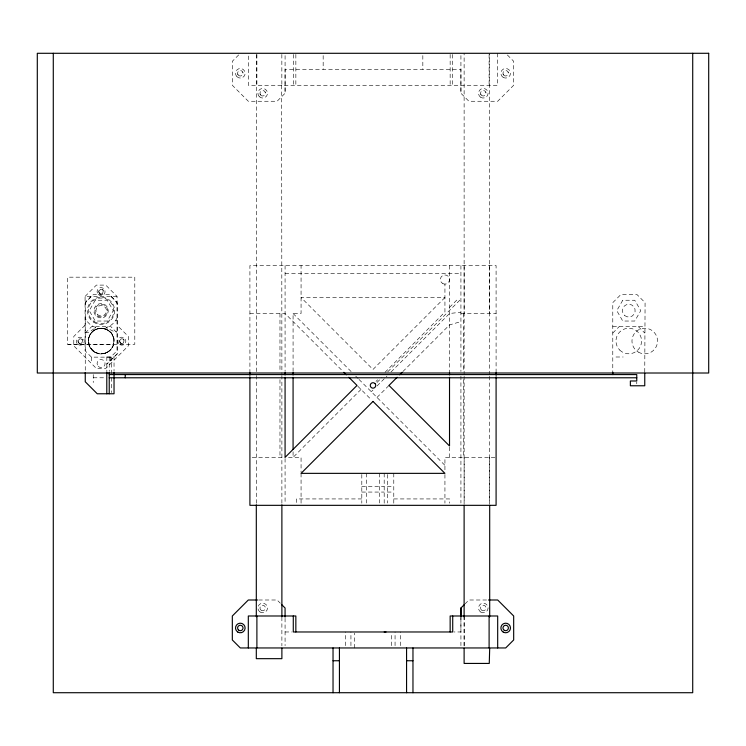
<?xml version="1.0" encoding="UTF-8"?>
<svg xmlns="http://www.w3.org/2000/svg" width="746" height="746" viewBox="0 0 746 746"><rect width="100%" height="100%" fill="white"/><g stroke="black" fill="none" stroke-linecap="round" stroke-linejoin="round"><path stroke-width="0.56" stroke-dasharray="3.73 2.8" d="M238.72 54.896L232.323 61.293L232.323 85.277L248.315 101.26L277.083 101.26L285.075 93.269L285.084 69.294L460.925 69.294L460.925 93.269L468.917 101.26L497.694 101.26L513.677 85.268L513.677 61.293L505.685 53.302M345.501 645.672L345.519 631.974M350.937 645.672L350.928 631.974M354.62 647.957L354.62 633.121M391.38 645.672L391.389 633.121M395.063 645.672L395.063 631.974M400.499 645.672L400.499 631.974M460.916 618.266L460.916 631.965L453.922 631.965M464.115 645.98L464.115 616.895M464.115 504.063L464.124 376.096M464.124 374.94L464.124 53.302M489.693 504.063L489.693 376.096M489.693 374.94L489.702 53.302M88.886 337.724C91.963 323.633 114.679 326.608 114.035 341.015A12.785 12.785 0 0 1 94.845 352.112L90.163 347.412L88.457 341.015M113.989 344.316L113.597 344.288C111.686 352.205 101.801 356.28 94.845 352.093A12.785 12.785 0 0 1 94.845 329.956A12.785 12.785 0 0 1 114.035 341.034M85.081 303.631L87.058 300.172L91.133 296.404M117.057 317.955C114.949 322.524 110.865 326.356 105.913 327.541L113.821 331.466L117.057 331.466M376.003 381.43L377.644 379.779M385.029 372.338L444.933 312.005L444.933 284.114M449.521 307.389L457.736 299.118M85.081 296.404L96.383 285.103L105.755 285.103L117.057 296.404L117.057 350.76L110.66 357.147L91.478 357.147L85.081 350.76L85.081 296.404L117.057 296.404M85.081 325.181L73.779 336.483L73.779 345.846L96.383 368.459L105.755 368.459L128.359 345.846L128.359 336.483L117.057 325.181M85.258 333.024L91.655 326.627L110.837 326.627L117.225 333.024M361.008 389.431L293.075 457.373L293.075 450.519M371.294 391.725L372.944 390.083M377.056 385.962L386.941 376.077M391.053 371.965L449.521 313.506L460.925 312.21M377 397.431L388.983 385.44M402.896 371.536L449.521 324.911L460.925 321.591M612.783 333.024L619.18 326.627M464.917 603.999L468.917 599.998L487.334 599.998M377 382.446L381.943 377.532M387.715 371.806L460.925 299.118M117.225 353.874L106.79 364.076L117.234 353.884L117.225 302.652L109.233 294.651L93.25 294.651L85.258 302.652L85.258 372.58M104.552 353.371L107.638 352.093M285.075 273.418L460.925 273.54M116.003 301.794L117.057 301.794M85.081 301.906L86.07 301.906M249.91 313.506L285.075 313.506L343.076 371.499M293.075 371.517L293.075 313.506L301.067 313.506L301.067 265.548M460.925 313.506L496.09 313.506M85.081 319.792L86.135 319.792M115.751 320.248L117.057 320.248M612.783 326.627L644.758 326.627M85.081 332.39L88.317 332.39L96.215 327.541C91.264 326.356 87.235 322.533 85.081 317.992M67.653 344.316L134.793 344.316L134.793 277.176L67.653 277.176L67.653 344.316L113.597 344.288M106.79 356.998L114.035 356.998L114.035 371.284M615.982 356.998L623.18 356.998M93.25 377.784L105.951 377.784M252.176 457.373L285.075 457.373M288.506 457.373L301.067 457.373L301.067 472.218M494.952 457.373L444.933 457.373L444.933 472.218M361.81 486.634L384.19 486.634M387.388 486.634L393.785 486.634M361.81 492.062L384.19 492.062M387.388 492.062L393.785 492.062M361.81 498.934L296.367 498.934L296.367 503.196M393.785 498.934L449.633 498.934L449.633 503.196M258.666 599.998L277.083 599.998L280.282 603.197M285.075 631.974L292.068 631.974M281.652 85.277L281.885 374.305M111.033 296.404L114.959 300.004L117.057 303.594M638.362 326.627L644.758 333.024M293.075 313.506L351.636 372.067M355.73 376.161L358.192 378.623M359.003 379.434L444.933 465.364M357.81 386.241L371.405 399.828M508.035 71.924L508.306 72.576M503.056 73.985L503.326 74.637M485.655 91.907L485.926 92.56M480.676 93.968L480.946 94.621M265.054 91.907L265.324 92.56M260.074 93.968L260.345 94.621M242.674 71.924L242.944 72.576M237.694 73.985L237.965 74.637M644.758 372.012L645.076 302.652L637.075 294.651L620.775 294.651L612.783 302.652L612.783 372.273M636.767 381.933L636.767 383.854M497.694 53.302L497.694 85.277L248.315 85.277L248.315 54.449M496.09 372.636L496.09 265.548L249.91 265.548L249.91 372.636M496.09 374.958L496.09 377.29M489.674 265.548L489.674 313.506M489.665 457.373L489.665 503.046M489.106 54.449L489.106 85.277M464.133 265.548L464.133 313.506M464.152 457.373L464.152 503.046M464.152 615.991L464.152 645.672M463.63 313.506L463.63 371.517M463.63 379.639L463.63 457.373M460.925 55.586L460.925 93.269M460.925 265.548L460.925 371.517M460.925 376.133L460.925 503.046M460.925 615.991L460.925 645.672M452.719 54.449L452.719 85.277M450.155 54.449L450.155 85.277M449.521 265.548L449.521 372.636M449.521 447.106L449.521 457.373M444.933 474.521L444.933 503.196M422.833 55.586L422.833 69.294M393.785 473.356L393.785 505.331M387.388 474.503L387.388 503.046M384.19 473.356L384.19 505.331M379.388 473.356L379.388 503.046M366.612 473.356L366.612 503.046M361.81 474.503L361.81 503.196M323.167 55.586L323.167 69.294M301.067 473.356L301.067 503.196M295.854 54.449L295.854 85.277M293.281 54.449L293.281 85.277M285.084 55.586L285.084 93.269M285.075 265.548L285.075 371.517M285.075 458.52L285.075 503.046M285.075 618.275L285.075 645.672M281.885 375.471L281.885 503.671M281.885 617.128L281.885 645.85M281.848 54.449L281.848 85.277M279.974 313.506L279.974 371.517M279.974 379.639L279.974 457.373M256.894 54.449L256.894 85.277M256.335 54.449L256.307 374.305M256.307 375.471L256.307 503.671M249.91 374.958L249.91 377.29M111.825 296.404L111.825 296.908M111.63 356.998L111.686 376.534M111.686 377.681L111.63 392.629M110.66 357.147L110.66 363.544M109.233 356.998L109.233 371.368M106.902 327.27L106.902 328.035M106.837 356.998L106.837 371.284M95.329 327.308L95.329 328.091M93.25 374.585L93.25 382.577M91.478 357.147L91.478 363.544M90.275 296.404L90.275 296.908M77.957 340.54C81.211 351.03 86.107 333.108 77.957 340.54M98.733 290.987C101.95 301.431 106.846 283.555 98.733 290.987M119.519 340.54C122.81 351.021 127.613 333.108 119.519 340.54M95.246 300.246L89.24 310.644L95.246 321.032L107.237 321.032L113.243 310.644L107.237 300.246L95.246 300.246M622.77 300.246L616.774 310.644L622.77 321.032L634.771 321.032L640.767 310.644L634.771 300.246L622.77 300.246M444.933 297.514L373 369.457L301.067 297.514L444.933 297.514M94.845 352.056A12.785 12.785 0 0 0 114.035 340.987A12.785 12.785 0 0 0 94.845 329.909A12.785 12.785 0 0 0 94.845 352.056M638.362 352.112A12.785 12.785 0 0 0 657.543 341.034A12.785 12.785 0 0 0 638.362 329.956A12.785 12.785 0 0 0 638.362 352.112M97.027 316.696A7.19 7.19 0 0 0 108.245 311.269A7.19 7.19 0 0 0 97.931 304.265A7.19 7.19 0 0 0 97.027 316.696M97.474 314.504A5.306 5.306 0 0 0 106.352 312.117A5.306 5.306 0 0 0 99.843 305.618A5.306 5.306 0 0 0 97.474 314.504M442.648 283.499A4.579 4.579 0 0 0 449.521 279.536A4.579 4.579 0 0 0 442.648 275.563A4.579 4.579 0 0 0 442.648 283.499M261.342 610.349A2.714 2.714 0 0 0 265.417 607.999A2.714 2.714 0 0 0 261.342 605.64A2.714 2.714 0 0 0 261.342 610.349M481.944 610.349A2.714 2.714 0 0 0 486.019 607.999A2.714 2.714 0 0 0 481.944 605.64A2.714 2.714 0 0 0 481.944 610.349M480.9 612.149A4.793 4.793 0 0 0 488.098 607.999A4.793 4.793 0 0 0 480.9 603.84A4.793 4.793 0 0 0 480.9 612.149M260.074 612.009A4.793 4.793 0 0 0 267.488 608.27A4.793 4.793 0 0 0 260.54 603.71A4.793 4.793 0 0 0 260.074 612.009M238.394 75.206A2.714 2.714 0 0 0 242.944 73.985A2.714 2.714 0 0 0 239.615 70.656A2.714 2.714 0 0 0 238.394 75.206M481.384 95.19A2.714 2.714 0 0 0 485.926 93.968A2.714 2.714 0 0 0 482.597 90.639A2.714 2.714 0 0 0 481.384 95.19M503.764 75.206A2.714 2.714 0 0 0 508.306 73.985A2.714 2.714 0 0 0 504.977 70.656A2.714 2.714 0 0 0 503.764 75.206M260.774 95.19A2.714 2.714 0 0 0 265.324 93.968A2.714 2.714 0 0 0 261.995 90.639A2.714 2.714 0 0 0 260.774 95.19M259.31 96.654A4.793 4.793 0 0 0 267.329 94.509A4.793 4.793 0 0 0 261.454 88.634A4.793 4.793 0 0 0 259.31 96.654M236.93 76.679A4.793 4.793 0 0 0 244.949 74.525A4.793 4.793 0 0 0 239.074 68.651A4.793 4.793 0 0 0 236.93 76.679M503.112 77.332A4.793 4.793 0 0 0 510.469 73.481A4.793 4.793 0 0 0 503.457 69.033A4.793 4.793 0 0 0 503.112 77.332M480.676 97.278A4.793 4.793 0 0 0 488.089 93.539A4.793 4.793 0 0 0 481.142 88.988A4.793 4.793 0 0 0 480.676 97.278M98.034 316.173A6.397 6.397 0 0 0 107.638 310.653A6.397 6.397 0 0 0 98.052 305.095A6.397 6.397 0 0 0 98.034 316.173M619.73 350.06A12.785 12.785 0 0 0 641.122 344.326A12.785 12.785 0 0 0 625.465 328.66A12.785 12.785 0 0 0 619.73 350.06M624.672 315.549A6.397 6.397 0 0 0 635.07 311.744A6.397 6.397 0 0 0 626.575 304.638A6.397 6.397 0 0 0 624.672 315.549M93.436 322.039A13.587 13.587 0 0 0 114.623 311.781A13.587 13.587 0 0 0 95.143 298.559A13.587 13.587 0 0 0 93.436 322.039M92.7 350.834A12.785 12.785 0 0 0 113.625 343.589A12.785 12.785 0 0 0 96.887 329.079A12.785 12.785 0 0 0 92.7 350.834M94.677 321.871A12.785 12.785 0 0 0 113.858 310.793A12.785 12.785 0 0 0 94.677 299.715A12.785 12.785 0 0 0 94.677 321.871M98.248 294.437A4 4 0 0 0 104.934 292.646A4 4 0 0 0 100.039 287.751A4 4 0 0 0 98.248 294.437M99.46 293.392A2.397 2.397 0 0 0 103.414 292.106A2.397 2.397 0 0 0 100.328 289.327A2.397 2.397 0 0 0 99.46 293.392M119.854 344.624A4 4 0 0 0 125.85 341.164A4 4 0 0 0 119.854 337.705A4 4 0 0 0 119.854 344.624M120.246 342.946A2.397 2.397 0 0 0 124.2 341.668A2.397 2.397 0 0 0 121.113 338.889A2.397 2.397 0 0 0 120.246 342.946M78.293 344.624A4 4 0 0 0 84.289 341.164A4 4 0 0 0 78.293 337.705A4 4 0 0 0 78.293 344.624M78.684 342.946A2.397 2.397 0 0 0 82.629 341.668A2.397 2.397 0 0 0 79.552 338.889A2.397 2.397 0 0 0 78.684 342.946M98.248 366.37A4 4 0 0 0 104.934 364.58A4 4 0 0 0 100.039 359.684A4 4 0 0 0 98.248 366.37"/><path stroke-width="1.12" d="M460.916 617.128L460.925 607.999L464.115 604.801M489.693 648.311L489.264 663.427L464.115 663.427L464.115 648.311M464.115 616.895L464.115 505.219M489.693 616.895L489.693 505.219M397.161 377.262L388.983 385.44L449.521 445.968L449.521 377.29M399.623 374.809L402.075 372.347M109.233 374.585L636.767 374.585L636.767 380.982L630.37 380.982L630.37 385.775L644.758 385.775L644.758 373.159M109.233 377.784L636.767 377.784M257.519 599.998L248.315 599.998L232.323 615.991L232.323 639.965L240.315 647.957L505.685 647.957L513.677 639.965L513.677 615.991L497.685 599.998L488.481 599.998M333.033 660.751L339.43 660.751M406.57 660.751L412.967 660.751M384.19 631.974L385.999 631.974M343.897 372.319L346.358 374.781M348.82 377.243L357.017 385.44L285.075 457.373L285.075 377.317M281.885 604.801L285.075 607.999L285.075 617.128M692.717 53.292L692.717 692.717L53.283 692.717L53.283 53.292M612.783 372.273L612.783 374.585M497.685 647.957L497.685 615.991L450.155 615.991L450.155 631.974M496.09 372.636L496.09 374.996M496.09 377.29L496.09 505.331L249.91 505.331L249.91 377.29M489.106 615.991L489.106 647.957M460.925 607.999L460.925 615.991M452.719 615.991L452.719 631.974L293.281 631.974L293.281 615.991M449.521 372.636L449.521 374.958M412.967 647.957L412.967 692.717M406.57 647.957L406.57 692.717M339.43 647.957L339.43 692.717M333.033 647.957L333.033 692.717M295.845 631.974L295.845 615.991L248.315 615.991L248.315 647.957M293.075 372.646L293.075 374.996M293.075 377.299L293.075 449.381M285.075 372.674L285.075 374.996M281.885 504.837L281.885 616.718M281.885 648.181L281.885 658.671L256.307 658.671L256.307 648.181M256.894 615.991L256.894 647.957M256.307 504.837L256.307 616.718M249.91 372.636L249.91 374.996M125.225 374.585L125.225 377.784M114.035 372.385L114.035 393.767L97.25 393.767L85.258 381.775L85.258 372.487M109.233 372.44L109.233 393.767M106.79 372.067L106.79 393.767M373 401.423L301.067 473.356L444.933 473.356L373 401.423M708.7 53.292L37.3 53.292L37.3 373.009L708.7 373.009L708.7 53.292M374.921 383.519L374.361 383.08A2.714 2.714 0 0 0 370.324 384.964A2.714 2.714 0 0 0 373.476 388.116A2.714 2.714 0 0 0 375.35 384.078L374.921 383.519M238.394 629.894A2.714 2.714 0 0 0 242.944 628.682A2.714 2.714 0 0 0 239.615 625.353A2.714 2.714 0 0 0 238.394 629.894M504.324 630.333A2.714 2.714 0 0 0 508.399 627.973A2.714 2.714 0 0 0 504.324 625.624A2.714 2.714 0 0 0 504.324 630.333M503.28 632.132A4.793 4.793 0 0 0 510.478 627.973A4.793 4.793 0 0 0 503.28 623.824A4.793 4.793 0 0 0 503.28 632.132M237.75 632.03A4.793 4.793 0 0 0 245.108 628.179A4.793 4.793 0 0 0 238.095 623.731A4.793 4.793 0 0 0 237.75 632.03"/></g></svg>
